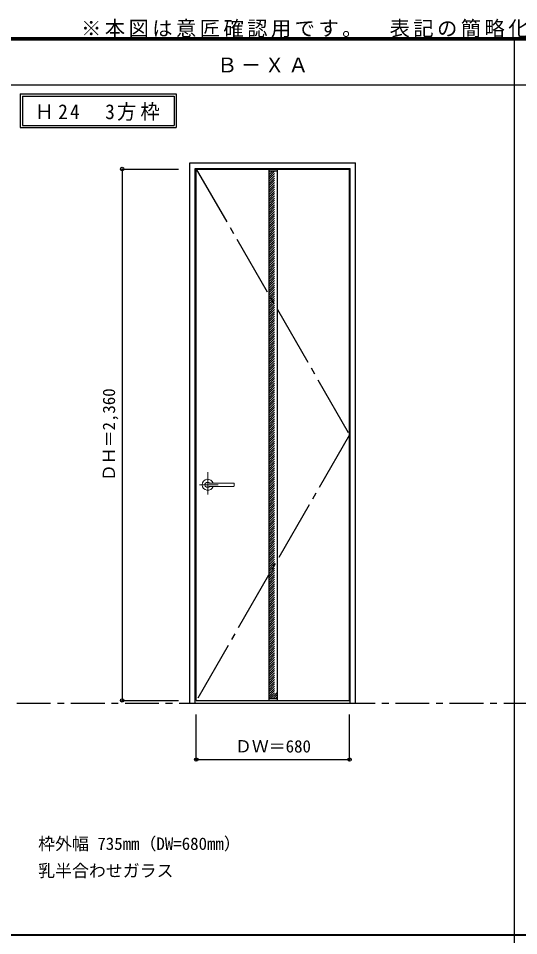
# Model space of a CAD drawing. Units: millimetres, scale not verified. Extents: x -6000 to 5700, y -4307 to 4260.
# Drawn here: x 1237 to 3456, y 186 to 4260 of the extents above; entities that cross this region are included whole.
import ezdxf
from ezdxf.enums import TextEntityAlignment as Align

# ---------------------------------------------------------------- set-up
doc = ezdxf.new("R2010")
doc.units = ezdxf.units.MM
doc.header["$LTSCALE"] = 30
doc.header["$PDMODE"] = 32
doc.header["$PDSIZE"] = 15
for name, pattern in [('CHAIN1', [8, 5, -1, 1, -1]), ('CHAIN2', [12, 9, -1, 1, -1]), ('DASHED1', [1.8, 1.2, -0.6])]:
    doc.linetypes.add(name, pattern=pattern)
for name, color, linetype in [('0-1_通り芯', 7, 'CHAIN1'), ('0-2_扉', 3, 'Continuous'), ('0-3_仕上げ', 7, 'Continuous'), ('0-4_枠', 3, 'Continuous'), ('0-7', 7, 'CHAIN2'), ('0-A_文字', 7, 'Continuous'), ('0-B_寸法', 7, 'Continuous'), ('0-C_ハッチ', 4, 'DASHED1'), ('F-1_枠', 6, 'Continuous')]:
    doc.layers.add(name, color=color, linetype=linetype)
doc.layers.add('0-5_レバー', color=7, linetype='Continuous', lineweight=18)
doc.styles.add('ＭＳ ゴシック', font='')
doc.styles.get('ＭＳ ゴシック').set_extended_font_data('MS Gothic')

msp = doc.modelspace()

# ---------------------------------------------------------------- linework, layer by layer
at = {"layer": '0-1_通り芯'}
msp.add_line((-5490, 1218), (5690, 1218), dxfattribs=at)
at = {"layer": '0-2_扉'}
for p, q in [((2026.4, 3591), (2706.4, 3591)), ((2026.4, 1231), (2026.4, 3591)), ((2706.4, 1231), (2706.4, 3591)), ((2026.4, 1231), (2706.4, 1231))]:
    msp.add_line(p, q, dxfattribs=at)
at = {"layer": '0-3_仕上げ', "color": 3}
for p, q in [((2347.4, 3591), (2347.4, 1231)), ((2385.4, 3591), (2385.4, 1231))]:
    msp.add_line(p, q, dxfattribs=at)
at = {"layer": '0-3_仕上げ'}
for p, q in [((2347.4, 3583), (2385.4, 3583)), ((2347.4, 1239), (2385.4, 1239))]:
    msp.add_line(p, q, dxfattribs=at)
at = {"layer": '0-4_枠'}
for p, q in [((1997.4, 3618), (2732.4, 3618)), ((1997.4, 1218), (1997.4, 3618)), ((2021.4, 3594), (2708.4, 3594)), ((2021.4, 1218), (2021.4, 3594)), ((2708.4, 1218), (2708.4, 3594)), ((2732.4, 1218), (2732.4, 3618)), ((1997.4, 1218), (2732.4, 1218))]:
    msp.add_line(p, q, dxfattribs=at)
at = {"layer": '0-5_レバー', "color": 4, "linetype": 'CHAIN1'}
for p, q in [((2076.9, 2244.96), (2076.9, 2145.11)), ((2123.7, 2188.5), (2040.68, 2188.5))]:
    msp.add_line(p, q, dxfattribs=at)
at = {"layer": '0-5_レバー'}
for q in [(2193.9, 2193.99), (2193.9, 2183)]:
    msp.add_line((2193.9, 2188.5), q, dxfattribs=at)
for points in [[(2086.86, 2195.49), (2086.09, 2196.28), (2084.12, 2197.65), (2081.88, 2198.66), (2079.44, 2199.29), (2076.9, 2199.5), (2074.36, 2199.29), (2071.93, 2198.66), (2069.68, 2197.65), (2067.71, 2196.28), (2066.09, 2194.61), (2064.89, 2192.71), (2064.15, 2190.65), (2063.9, 2188.5), (2064.15, 2186.35), (2064.89, 2184.29), (2066.09, 2182.39), (2067.71, 2180.72), (2069.68, 2179.35), (2071.93, 2178.34), (2074.36, 2177.71), (2076.9, 2177.5), (2079.44, 2177.71), (2081.88, 2178.34), (2084.12, 2179.35), (2086.09, 2180.72), (2086.86, 2181.51)], [(2192.4, 2195.5), (2182.67, 2195.5), (2172.49, 2195.5), (2162.89, 2195.5), (2153.9, 2195.5), (2145.49, 2195.5), (2137.68, 2195.5), (2130.86, 2195.5), (2124.56, 2195.5), (2118.8, 2195.5), (2113.55, 2195.5), (2108.76, 2195.5), (2104.11, 2195.5), (2099.9, 2195.5), (2096.15, 2195.5), (2094.15, 2195.5), (2092.3, 2195.5), (2090.29, 2195.49), (2087.88, 2195.49), (2086.39, 2195.49), (2084.85, 2195.49), (2083.33, 2195.49), (2082.23, 2195.49), (2081.77, 2195.49), (2081.77, 2195.48)], [(2081.92, 2181.51), (2082.05, 2181.51), (2082.49, 2181.51), (2083.21, 2181.51), (2084.23, 2181.51), (2085.49, 2181.51), (2086.84, 2181.51), (2089.7, 2181.51), (2092.68, 2181.5), (2095.7, 2181.5), (2098.74, 2181.5), (2101.81, 2181.5), (2104.89, 2181.5), (2108.89, 2181.5), (2113.3, 2181.5), (2118.27, 2181.5), (2123.8, 2181.5), (2129.89, 2181.5), (2136.54, 2181.5), (2143.75, 2181.5), (2152.34, 2181.5), (2161.6, 2181.5), (2171.54, 2181.5), (2182.15, 2181.5), (2192.4, 2181.5)], [(2192.4, 2195.5), (2183.32, 2195.5), (2182.92, 2195.5)]]:
    msp.add_lwpolyline(points, dxfattribs=at)
for centre, radius, start, end in [((2076.9, 2188.5), 24.55, 16.59952, 343.36736), ((2192.4, 2194), 1.5, 0.00847, 89.9163), ((2192.4, 2194), 1.5, 360, 90.17419), ((2192.4, 2183), 1.5, 270.16419, 0), ((2192.4, 2183), 1.5, 269.91059, 359.99153)]:
    msp.add_arc(centre, radius, start, end, dxfattribs=at)
at = {"layer": '0-7'}
msp.add_lwpolyline([(2026.4, 3591), (2706.4, 2411), (2026.4, 1231)], dxfattribs=at)
at = {"layer": '0-A_文字'}
for p, q in [((1244.8, 3925), (1244.8, 3775)), ((1254.8, 3915), (1254.8, 3785)), ((1254.8, 3915), (1927.43, 3915)), ((1927.43, 3915), (1927.43, 3785)), ((1244.8, 3775), (1937.43, 3775)), ((1254.8, 3785), (1927.43, 3785))]:
    msp.add_line(p, q, dxfattribs=at)
msp.add_lwpolyline([(1244.8, 3925), (1937.43, 3925), (1937.43, 3775)], dxfattribs=at)
at = {"layer": '0-B_寸法', "color": 4}
for p, q in [((1697.4, 3591), (1947.4, 3591)), ((1697.4, 3591), (1697.4, 1231)), ((1697.4, 1231), (1947.4, 1231)), ((2026.4, 968), (2026.4, 1168)), ((2706.4, 968), (2706.4, 1168)), ((2026.4, 968), (2706.4, 968))]:
    msp.add_line(p, q, dxfattribs=at)
at = {"layer": '0-B_寸法'}
for p in [(1697.4, 3591), (1697.4, 1231), (2026.4, 968), (2706.4, 968)]:
    msp.add_point(p, dxfattribs=at)
at = {"layer": '0-C_ハッチ'}
for p, q in [((2347.4, 3555.29), (2375.11, 3583)), ((2347.4, 3565.19), (2365.21, 3583)), ((2347.4, 3575.09), (2355.31, 3583)), ((2347.4, 3545.39), (2385.01, 3583)), ((2347.4, 3535.49), (2385.4, 3573.49)), ((2347.4, 3525.59), (2385.4, 3563.59)), ((2347.4, 3515.69), (2385.4, 3553.69)), ((2347.4, 3505.79), (2385.4, 3543.79)), ((2347.4, 3495.89), (2385.4, 3533.89)), ((2347.4, 3485.99), (2385.4, 3523.99)), ((2347.4, 3476.09), (2385.4, 3514.09)), ((2347.4, 3466.19), (2385.4, 3504.19)), ((2347.4, 3456.29), (2385.4, 3494.29)), ((2347.4, 3446.39), (2385.4, 3484.39)), ((2347.4, 3436.5), (2385.4, 3474.5)), ((2347.4, 3426.6), (2385.4, 3464.6)), ((2347.4, 3416.7), (2385.4, 3454.7)), ((2347.4, 3406.8), (2385.4, 3444.8)), ((2347.4, 3396.9), (2385.4, 3434.9)), ((2347.4, 3387), (2385.4, 3425)), ((2347.4, 3377.1), (2385.4, 3415.1)), ((2347.4, 3367.2), (2385.4, 3405.2)), ((2347.4, 3357.3), (2385.4, 3395.3)), ((2347.4, 3347.4), (2385.4, 3385.4)), ((2347.4, 3337.5), (2385.4, 3375.5)), ((2347.4, 3327.6), (2385.4, 3365.6)), ((2347.4, 3317.7), (2385.4, 3355.7)), ((2347.4, 3307.8), (2385.4, 3345.8)), ((2347.4, 3297.9), (2385.4, 3335.9)), ((2347.4, 3288), (2385.4, 3326)), ((2347.4, 3278.1), (2385.4, 3316.1)), ((2347.4, 3268.2), (2385.4, 3306.2)), ((2347.4, 3258.3), (2385.4, 3296.3)), ((2347.4, 3248.4), (2385.4, 3286.4)), ((2347.4, 3238.51), (2385.4, 3276.51)), ((2347.4, 3228.61), (2385.4, 3266.61)), ((2347.4, 3218.71), (2385.4, 3256.71)), ((2347.4, 3208.81), (2385.4, 3246.81)), ((2347.4, 3198.91), (2385.4, 3236.91)), ((2347.4, 3189.01), (2385.4, 3227.01)), ((2347.4, 3179.11), (2385.4, 3217.11)), ((2347.4, 3169.21), (2385.4, 3207.21)), ((2347.4, 3159.31), (2385.4, 3197.31)), ((2347.4, 3149.41), (2385.4, 3187.41)), ((2347.4, 3139.51), (2385.4, 3177.51)), ((2347.4, 3129.61), (2385.4, 3167.61)), ((2347.4, 3119.71), (2385.4, 3157.71)), ((2347.4, 3109.81), (2385.4, 3147.81)), ((2347.4, 3099.91), (2385.4, 3137.91)), ((2347.4, 3090.01), (2385.4, 3128.01)), ((2347.4, 3080.11), (2385.4, 3118.11)), ((2347.4, 3070.21), (2385.4, 3108.21)), ((2347.4, 3060.31), (2385.4, 3098.31)), ((2347.4, 3050.41), (2385.4, 3088.41)), ((2347.4, 3040.52), (2385.4, 3078.52)), ((2347.4, 3030.62), (2385.4, 3068.62)), ((2347.4, 3020.72), (2385.4, 3058.72)), ((2347.4, 3010.82), (2385.4, 3048.82)), ((2347.4, 3000.92), (2385.4, 3038.92)), ((2347.4, 2991.02), (2385.4, 3029.02)), ((2347.4, 2981.12), (2385.4, 3019.12)), ((2347.4, 2971.22), (2385.4, 3009.22)), ((2347.4, 2961.32), (2385.4, 2999.32)), ((2347.4, 2951.42), (2385.4, 2989.42)), ((2347.4, 2941.52), (2385.4, 2979.52)), ((2347.4, 2931.62), (2385.4, 2969.62)), ((2347.4, 2921.72), (2385.4, 2959.72)), ((2347.4, 2911.82), (2385.4, 2949.82)), ((2347.4, 2901.92), (2385.4, 2939.92)), ((2347.4, 2892.02), (2385.4, 2930.02)), ((2347.4, 2882.12), (2385.4, 2920.12)), ((2347.4, 2872.22), (2385.4, 2910.22)), ((2347.4, 2862.32), (2385.4, 2900.32)), ((2347.4, 2852.42), (2385.4, 2890.42)), ((2347.4, 2842.53), (2385.4, 2880.53)), ((2347.4, 2832.63), (2385.4, 2870.63)), ((2347.4, 2822.73), (2385.4, 2860.73)), ((2347.4, 2812.83), (2385.4, 2850.83)), ((2347.4, 2802.93), (2385.4, 2840.93)), ((2347.4, 2793.03), (2385.4, 2831.03)), ((2347.4, 2783.13), (2385.4, 2821.13)), ((2347.4, 2773.23), (2385.4, 2811.23)), ((2347.4, 2763.33), (2385.4, 2801.33)), ((2347.4, 2753.43), (2385.4, 2791.43)), ((2347.4, 2743.53), (2385.4, 2781.53)), ((2347.4, 2733.63), (2385.4, 2771.63)), ((2347.4, 2723.73), (2385.4, 2761.73)), ((2347.4, 2713.83), (2385.4, 2751.83)), ((2347.4, 2703.93), (2385.4, 2741.93)), ((2347.4, 2694.03), (2385.4, 2732.03)), ((2347.4, 2684.13), (2385.4, 2722.13)), ((2347.4, 2674.23), (2385.4, 2712.23)), ((2347.4, 2664.33), (2385.4, 2702.33)), ((2347.4, 2654.44), (2385.4, 2692.44)), ((2347.4, 2644.54), (2385.4, 2682.54)), ((2347.4, 2634.64), (2385.4, 2672.64)), ((2347.4, 2624.74), (2385.4, 2662.74)), ((2347.4, 2614.84), (2385.4, 2652.84)), ((2347.4, 2604.94), (2385.4, 2642.94)), ((2347.4, 2595.04), (2385.4, 2633.04)), ((2347.4, 2585.14), (2385.4, 2623.14)), ((2347.4, 2575.24), (2385.4, 2613.24)), ((2347.4, 2565.34), (2385.4, 2603.34)), ((2347.4, 2555.44), (2385.4, 2593.44)), ((2347.4, 2545.54), (2385.4, 2583.54)), ((2347.4, 2535.64), (2385.4, 2573.64)), ((2347.4, 2525.74), (2385.4, 2563.74)), ((2347.4, 2515.84), (2385.4, 2553.84)), ((2347.4, 2505.94), (2385.4, 2543.94)), ((2347.4, 2496.04), (2385.4, 2534.04)), ((2347.4, 2486.14), (2385.4, 2524.14)), ((2347.4, 2476.24), (2385.4, 2514.24)), ((2347.4, 2466.34), (2385.4, 2504.34)), ((2347.4, 2456.45), (2385.4, 2494.45)), ((2347.4, 2446.55), (2385.4, 2484.55)), ((2347.4, 2436.65), (2385.4, 2474.65)), ((2347.4, 2426.75), (2385.4, 2464.75)), ((2347.4, 2416.85), (2385.4, 2454.85)), ((2347.4, 2406.95), (2385.4, 2444.95)), ((2347.4, 2397.05), (2385.4, 2435.05)), ((2347.4, 2387.15), (2385.4, 2425.15)), ((2347.4, 2377.25), (2385.4, 2415.25)), ((2347.4, 2367.35), (2385.4, 2405.35)), ((2347.4, 2357.45), (2385.4, 2395.45)), ((2347.4, 2347.55), (2385.4, 2385.55)), ((2347.4, 2337.65), (2385.4, 2375.65)), ((2347.4, 2327.75), (2385.4, 2365.75)), ((2347.4, 2317.85), (2385.4, 2355.85)), ((2347.4, 2307.95), (2385.4, 2345.95)), ((2347.4, 2298.05), (2385.4, 2336.05)), ((2347.4, 2288.15), (2385.4, 2326.15)), ((2347.4, 2278.25), (2385.4, 2316.25)), ((2347.4, 2268.35), (2385.4, 2306.35)), ((2347.4, 2258.46), (2385.4, 2296.46)), ((2347.4, 2248.56), (2385.4, 2286.56)), ((2347.4, 2238.66), (2385.4, 2276.66)), ((2347.4, 2228.76), (2385.4, 2266.76)), ((2347.4, 2218.86), (2385.4, 2256.86)), ((2347.4, 2208.96), (2385.4, 2246.96)), ((2347.4, 2199.06), (2385.4, 2237.06)), ((2347.4, 2189.16), (2385.4, 2227.16)), ((2347.4, 2179.26), (2385.4, 2217.26)), ((2347.4, 2169.36), (2385.4, 2207.36)), ((2347.4, 2159.46), (2385.4, 2197.46)), ((2347.4, 2149.56), (2385.4, 2187.56)), ((2347.4, 2139.66), (2385.4, 2177.66)), ((2347.4, 2129.76), (2385.4, 2167.76)), ((2347.4, 2119.86), (2385.4, 2157.86)), ((2347.4, 2109.96), (2385.4, 2147.96)), ((2347.4, 2100.06), (2385.4, 2138.06)), ((2347.4, 2090.16), (2385.4, 2128.16)), ((2347.4, 2080.26), (2385.4, 2118.26)), ((2347.4, 2070.36), (2385.4, 2108.36)), ((2347.4, 2060.47), (2385.4, 2098.47)), ((2347.4, 2050.57), (2385.4, 2088.57)), ((2347.4, 2040.67), (2385.4, 2078.67)), ((2347.4, 2030.77), (2385.4, 2068.77)), ((2347.4, 2020.87), (2385.4, 2058.87)), ((2347.4, 2010.97), (2385.4, 2048.97)), ((2347.4, 2001.07), (2385.4, 2039.07)), ((2347.4, 1991.17), (2385.4, 2029.17)), ((2347.4, 1981.27), (2385.4, 2019.27)), ((2347.4, 1971.37), (2385.4, 2009.37)), ((2347.4, 1961.47), (2385.4, 1999.47)), ((2347.4, 1951.57), (2385.4, 1989.57)), ((2347.4, 1941.67), (2385.4, 1979.67)), ((2347.4, 1931.77), (2385.4, 1969.77)), ((2347.4, 1921.87), (2385.4, 1959.87)), ((2347.4, 1911.97), (2385.4, 1949.97)), ((2347.4, 1902.07), (2385.4, 1940.07)), ((2347.4, 1892.17), (2385.4, 1930.17)), ((2347.4, 1882.27), (2385.4, 1920.27)), ((2347.4, 1872.37), (2385.4, 1910.37)), ((2347.4, 1862.48), (2385.4, 1900.48)), ((2347.4, 1852.58), (2385.4, 1890.58)), ((2347.4, 1842.68), (2385.4, 1880.68)), ((2347.4, 1832.78), (2385.4, 1870.78)), ((2347.4, 1822.88), (2385.4, 1860.88)), ((2347.4, 1812.98), (2385.4, 1850.98)), ((2347.4, 1803.08), (2385.4, 1841.08)), ((2347.4, 1793.18), (2385.4, 1831.18)), ((2347.4, 1783.28), (2385.4, 1821.28)), ((2347.4, 1773.38), (2385.4, 1811.38)), ((2347.4, 1763.48), (2385.4, 1801.48)), ((2347.4, 1753.58), (2385.4, 1791.58)), ((2347.4, 1743.68), (2385.4, 1781.68)), ((2347.4, 1733.78), (2385.4, 1771.78)), ((2347.4, 1723.88), (2385.4, 1761.88)), ((2347.4, 1713.98), (2385.4, 1751.98)), ((2347.4, 1704.08), (2385.4, 1742.08)), ((2347.4, 1694.18), (2385.4, 1732.18)), ((2347.4, 1684.28), (2385.4, 1722.28)), ((2347.4, 1674.39), (2385.4, 1712.39)), ((2347.4, 1664.49), (2385.4, 1702.49)), ((2347.4, 1654.59), (2385.4, 1692.59)), ((2347.4, 1644.69), (2385.4, 1682.69)), ((2347.4, 1634.79), (2385.4, 1672.79)), ((2347.4, 1624.89), (2385.4, 1662.89)), ((2347.4, 1614.99), (2385.4, 1652.99)), ((2347.4, 1605.09), (2385.4, 1643.09)), ((2347.4, 1595.19), (2385.4, 1633.19)), ((2347.4, 1585.29), (2385.4, 1623.29)), ((2347.4, 1575.39), (2385.4, 1613.39)), ((2347.4, 1565.49), (2385.4, 1603.49)), ((2347.4, 1555.59), (2385.4, 1593.59)), ((2347.4, 1545.69), (2385.4, 1583.69)), ((2347.4, 1535.79), (2385.4, 1573.79)), ((2347.4, 1525.89), (2385.4, 1563.89)), ((2347.4, 1515.99), (2385.4, 1553.99)), ((2347.4, 1506.09), (2385.4, 1544.09)), ((2347.4, 1496.19), (2385.4, 1534.19)), ((2347.4, 1486.29), (2385.4, 1524.29)), ((2347.4, 1476.4), (2385.4, 1514.4)), ((2347.4, 1466.5), (2385.4, 1504.5)), ((2347.4, 1456.6), (2385.4, 1494.6)), ((2347.4, 1446.7), (2385.4, 1484.7)), ((2347.4, 1436.8), (2385.4, 1474.8)), ((2347.4, 1426.9), (2385.4, 1464.9)), ((2347.4, 1417), (2385.4, 1455)), ((2347.4, 1407.1), (2385.4, 1445.1)), ((2347.4, 1397.2), (2385.4, 1435.2)), ((2347.4, 1387.3), (2385.4, 1425.3)), ((2347.4, 1377.4), (2385.4, 1415.4)), ((2347.4, 1367.5), (2385.4, 1405.5)), ((2347.4, 1357.6), (2385.4, 1395.6)), ((2347.4, 1347.7), (2385.4, 1385.7)), ((2347.4, 1337.8), (2385.4, 1375.8)), ((2347.4, 1327.9), (2385.4, 1365.9)), ((2347.4, 1318), (2385.4, 1356)), ((2347.4, 1308.1), (2385.4, 1346.1)), ((2347.4, 1298.2), (2385.4, 1336.2)), ((2347.4, 1288.3), (2385.4, 1326.3)), ((2347.4, 1278.41), (2385.4, 1316.41)), ((2347.4, 1268.51), (2385.4, 1306.51)), ((2347.4, 1258.61), (2385.4, 1296.61)), ((2347.4, 1248.71), (2385.4, 1286.71)), ((2347.59, 1239), (2385.4, 1276.81)), ((2357.49, 1239), (2385.4, 1266.91)), ((2367.39, 1239), (2385.4, 1257.01)), ((2377.29, 1239), (2385.4, 1247.11))]:
    msp.add_line(p, q, dxfattribs=at)
at = {"layer": 'F-1_枠'}
for p, q in [((-6000, 4175), (5700, 4175)), ((-6000, 4170), (5700, 4170)), ((-6000, 4165), (5700, 4165)), ((3436.4, 4175), (3436.4, -3790)), ((-6000, 3965), (5700, 3965)), ((-6000, 190.5), (5700, 190.5)), ((-6000, 187.5), (5700, 187.5))]:
    msp.add_line(p, q, dxfattribs=at)

# ---------------------------------------------------------------- texts
at = {"layer": '0-A_文字', "style": 'ＭＳ ゴシック'}
for s, p in [('枠外幅 735mm（DW=680mm）', (1324.8, 550.5)), ('乳半合わせガラス', (1324.8, 430.5))]:
    msp.add_text(s, height=54.99, dxfattribs=at).set_placement(p, align=Align.BOTTOM_LEFT)
at = {"layer": '0-A_文字', "char_height": 65.98, "attachment_point": 7, "style": 'ＭＳ ゴシック'}
for s, insert in [('\\T1.17;※本図は意匠確認用です。\u3000表記の簡略化している部位がございますのでご注意下さい。', (1515, 4175)), ('\\T1.17;Ｂ－ＸＡ', (2118.1, 4020)), ('\\T1.22;\\W0.95;Ｈ24\u30003方枠', (1309.46, 3805))]:
    msp.add_mtext(s, dxfattribs=dict(at, insert=insert))
at = {"layer": '0-B_寸法', "style": 'ＭＳ ゴシック'}
msp.add_text('ＤＨ＝2,360', height=54.99, rotation=90, dxfattribs=at).set_placement((1682.4, 2204.75), align=Align.BOTTOM_LEFT)
msp.add_text('ＤＷ＝680', height=54.99, dxfattribs=at).set_placement((2197.65, 983), align=Align.BOTTOM_LEFT)

doc.saveas('drawing.dxf')
